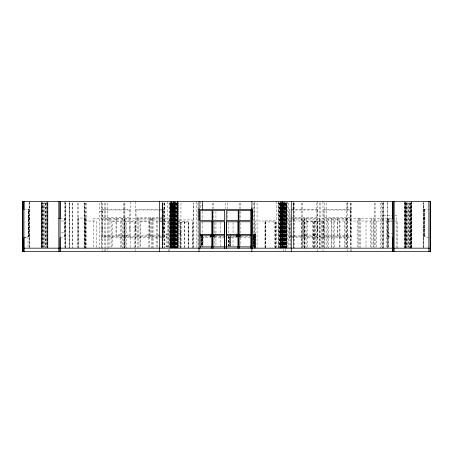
<?xml version="1.0" encoding="UTF-8"?>
<svg xmlns="http://www.w3.org/2000/svg" width="453" height="453" viewBox="0 0 453 453"><rect width="100%" height="100%" fill="white"/><g stroke="black" fill="none" stroke-linecap="round" stroke-linejoin="round"><path stroke-width="0.34" stroke-dasharray="2.27 1.7" d="M65.328 247.463L65.328 203.006M170.781 247.463L170.781 203.006L170.775 248.17M179.06 247.468L179.06 219.965L192.253 219.965L192.253 247.463L192.253 222.293M280.226 247.463L280.226 203.006M282.791 247.463L282.791 201.596M324.852 247.474L324.852 221.002M180.079 233.227L180.339 233.516L180.147 233.289M180.424 233.357L180.164 233.069L180.362 233.289M119.898 235.379A0.646 0.646 0 0 0 119.077 234.614A0.646 0.646 0 0 0 118.828 235.707A0.646 0.646 0 0 0 119.898 235.379L119.915 235.209M148.227 235.379A0.646 0.646 0 0 0 147.406 234.614A0.646 0.646 0 0 0 147.157 235.707A0.646 0.646 0 0 0 148.227 235.379L148.244 235.209M24.003 237.904L28.533 236.528L28.511 209.36M23.935 237.819L28.664 236.528L28.658 209.36M61.348 232.921L65.232 231.998M60.079 237.819L64.677 236.528M200.815 205.475L202.378 205.475M23.935 209.36L29.315 209.36M101.761 209.36L130.288 209.36M135.396 209.36L164.394 209.36M170.538 209.36L172.87 209.36L172.87 203.006L172.774 247.463M286.07 209.36L283.737 209.36L283.737 201.596M317.813 209.36L289.348 209.36L289.348 237.819L351.449 237.819L351.449 236.528L289.348 236.528L289.348 237.819M322.983 209.36L351.449 209.36M423.685 209.36L429.065 209.36M28.46 210.005L29.303 210.005M159.728 210.005L136.047 210.005L136.047 217.768L159.728 217.768M160.424 210.005L163.21 210.005L163.21 217.768L160.424 217.768M423.685 210.005L424.529 210.005M99.717 211.494L101.761 211.494M383.589 215.787L391.941 215.787M394.722 215.787L396.811 215.787L396.811 247.468M28.46 217.768L29.303 217.768M423.685 217.768L424.529 217.768M86.455 218.012L77.961 218.012L77.961 248.17M28.46 218.414L29.303 218.414M60.09 218.414L65.328 218.414M170.532 218.414L93.477 218.414L93.482 247.48M286.058 218.414L392.621 218.414M423.685 218.414L424.529 218.414M28.46 219.059L29.303 219.059M64.609 219.059L65.328 219.059M116.642 219.059L129.575 219.059L129.575 235.877L116.642 235.877M150.277 219.059L158.448 219.059M159.128 219.059L163.21 219.059L163.21 235.877L150.277 235.877M304.223 219.059L317.162 219.059L317.162 235.877L304.223 235.877M337.864 219.059L350.798 219.059L350.798 235.877L337.864 235.877M387.389 219.059L388.714 219.059M423.685 219.059L424.529 219.059M387.423 219.15L391.958 219.15M61.348 221.002L65.232 221.002M84.133 221.002L85.062 221.002M108.431 221.002L170.532 221.002M286.058 221.002L392.083 221.002M394.773 221.002L397.457 221.002L397.457 248.17M387.36 221.647L392.536 221.647M64.581 222.293L65.232 222.293M387.36 222.944L388.011 222.944M64.581 226.438L65.232 226.438M64.581 226.817L65.232 226.817M387.36 227.089L388.006 227.089M387.36 227.463L388.006 227.463M28.46 227.576L29.303 227.576M423.685 227.576L424.529 227.576M387.411 227.836L388.068 227.836M28.46 229.28L29.303 229.32M423.685 229.28L424.529 229.32M387.411 229.377L388.068 229.377M64.581 230.707L65.232 230.707M387.36 231.353L388.011 231.353M387.36 232.644L392.536 233.941M167.429 233.941L166.109 233.941L166.126 247.491M252.361 234.088L254.665 234.088L254.637 248.17M166.109 234.586L167.429 234.586M255.311 234.716L253.816 234.728L253.816 236.642L255.311 236.636M28.46 235.877L29.303 235.877M64.609 235.877L65.328 235.877M289.994 235.877L303.578 235.877L303.578 219.059L289.994 219.059L290.073 248.17L290.073 221.002M387.389 235.877L388.714 235.877M423.685 235.877L424.529 235.877M29.315 236.528L28.46 236.528L28.46 209.36M65.328 236.528L64.609 236.528L64.671 218.414M158.425 236.528L101.761 236.528L101.766 237.819L158.324 237.819M159.014 236.528L163.861 236.528L163.861 237.819L159.014 237.819M166.109 236.528L167.429 236.528M387.389 236.528L388.714 236.528L388.708 218.414M423.685 236.528L424.54 236.528M200.9 236.636L209.394 236.647M214.835 236.647L225.418 236.647M229.297 236.642L230.152 236.642M235.736 236.642L230.594 236.642L230.594 234.728M241.172 236.642L249.846 236.642M166.109 237.174L167.429 237.174M200.9 237.287L201.755 237.276M237.146 237.293L230.594 237.293L230.594 246.262M239.762 237.293L249.846 237.293M255.311 237.276L253.816 237.293L253.816 246.262L254.665 246.262M201.551 237.298L210.866 237.298M214.127 237.298L224.014 237.298M166.109 246.228L167.429 246.228M254.461 246.239L255.311 246.245M166.109 246.874L167.429 246.874M252.366 246.902L255.311 246.891M429.065 237.819L424.336 236.528L424.359 209.36M388.034 236.528L392.621 237.819M322.983 236.528L322.989 237.819M317.808 236.528L317.813 237.819M135.464 236.528L135.464 237.819M130.288 236.528L130.288 237.819M424.489 209.36L424.501 236.528M424.421 209.36L424.387 236.528M423.815 203.006L423.844 248.17M423.708 201.596L423.725 248.17L423.697 203.006M411.471 201.596L411.454 247.463M411.392 203.006L411.398 248.17M411.341 201.596L411.341 247.463M411.182 247.463L411.182 203.006L411.131 247.463M411.007 201.596L411.052 247.463M410.803 203.006L410.803 248.17M410.718 203.006L410.741 248.17M410.146 248.17L410.124 203.006L410.118 247.463M409.387 203.006L409.387 248.17M409.359 203.006L409.359 247.463M408.634 247.463L408.634 203.006L408.583 247.463M407.751 203.006L407.7 247.463M406.953 201.596L406.97 247.463M406.902 203.006L406.902 247.463M406.16 203.006L406.211 247.463M406.052 203.006L406.052 247.463M405.622 247.463L405.599 203.006L405.571 247.463M405.327 203.006L405.327 247.463M405.163 201.596L405.169 247.463M405.112 248.17L405.039 201.596L404.954 248.17M404.671 203.006L404.671 248.17M404.274 201.596L404.28 247.463M388.753 236.709L388.702 248.17M387.411 201.596L387.434 248.17M387.349 203.006L387.355 247.474M386.709 221.002L386.709 248.17M383.657 201.596L383.657 247.463M383.555 203.006L383.555 248.17M382.983 203.006L382.955 248.17M382.728 203.006L382.728 248.17M381.941 201.596L381.941 247.463M380.86 203.006L380.831 248.17M376.505 221.002L376.505 248.17M375.107 202.984L375.107 247.474M374.184 202.984L374.184 247.474M373.249 221.002L373.255 248.17M373.051 218.414L373.046 247.48M371.5 218.414L371.494 247.48M370.277 221.002L370.277 247.474M366.018 221.002L366.018 248.17M360.582 218.414L360.577 247.48M359.846 218.414L359.846 247.48M358.3 218.414L358.295 247.48M357.468 221.002L357.468 247.474M351.432 203.006L351.46 248.17M351.432 249.461L351.432 251.404M350.707 203.006L350.69 247.463M350.69 249.461L350.69 251.404M350.588 203.006L350.616 247.463M347.768 221.002L347.768 247.474M347.553 201.596L347.576 248.17M347.553 249.461L347.553 251.404M347.457 203.006L347.457 209.36M346.811 203.006L346.822 248.17M346.653 218.414L346.653 247.48M345.107 218.414L345.101 247.48M344.405 221.002L344.405 248.17M339.971 221.002L339.971 248.17M339.348 221.002L339.348 248.17M337.864 218.414L337.864 236.528M334.699 221.002L334.699 248.17M333.459 218.414L333.465 248.17M331.902 218.414L331.902 247.48M331.205 221.002L331.205 248.17M328.351 218.64L328.351 248.17M327.678 221.002L327.678 247.474M326.166 203.006L326.132 248.17M324.846 203.006L324.858 248.17M323.567 221.002L323.567 248.17M322.989 201.596L322.989 247.48M322.989 249.461L322.989 251.404M322.757 247.474L322.757 221.811L304.342 221.811L304.342 248.17M321.505 221.002L321.505 248.17M320.877 203.006L320.877 248.17M319.575 203.006L319.569 248.17M319.303 218.414L319.303 248.17M317.813 201.596L317.813 247.48M317.813 249.461L317.813 251.404M317.496 221.002L317.491 248.17M316.811 203.006L316.811 248.17M315.197 221.002L315.197 248.17M314.529 221.002L314.529 248.17M314.388 221.811L314.388 248.17M313.719 221.811L313.719 247.474M313.38 221.811L313.38 248.17M312.57 221.002L312.57 248.17M307.791 221.002L307.791 248.17M306.103 218.414L306.109 248.17M305.005 221.811L305.005 247.474M304.552 218.414L304.558 248.17M304.223 218.414L304.201 248.17M303.533 221.002L303.533 247.474M302.366 221.002L302.366 248.17M302.247 203.006L302.236 248.17M301.596 203.006L301.596 248.17M301.585 218.414L301.585 247.48M294.66 203.006L294.671 248.17M293.606 201.596L293.623 248.17M293.312 203.006L293.289 248.17L293.278 201.596M293.108 203.006L293.114 209.36M288.629 203.006L288.635 247.463M287.327 201.596L287.321 247.463M286.84 203.006L286.84 248.17M286.67 203.006L286.619 247.463M286.511 203.006L286.539 247.463M286.415 203.006L286.438 247.463M286.387 248.17L286.313 203.006L286.296 247.463M286.115 203.006L286.149 247.463M286.07 201.596L286.103 248.17M286.002 203.006L286.002 248.17M285.905 203.006L285.883 247.463M285.684 203.006L285.684 247.463M285.617 203.006L285.617 248.17M285.481 203.006L285.481 248.17M285.401 203.006L285.379 248.17M285.328 203.006L285.316 247.463M285.254 203.006L285.254 248.17M285.231 249.461L285.231 251.404M284.948 201.596L284.948 247.463M284.818 203.006L284.818 247.463M284.711 203.006L284.739 247.463M284.609 201.596L284.66 247.463M284.586 203.006L284.586 247.463M284.269 203.006L284.269 247.463M283.952 203.006L283.98 248.17M283.901 203.006L283.85 247.463L283.821 203.006M283.516 203.006L283.527 247.463M283.527 249.461L283.527 251.404M283.091 203.006L283.119 247.463M283.046 203.006L283.068 248.17M282.989 201.596L282.966 247.463M282.768 203.006L282.723 248.17L282.621 201.596L282.604 248.17M282.202 201.596L282.196 247.463M281.896 203.006L281.896 247.463M281.845 203.006L281.823 247.463M281.613 203.006L281.641 248.17M281.562 201.596L281.54 247.463M281.477 203.006L281.46 247.463M281.222 203.006L281.211 248.17M281.143 203.006L281.143 248.17M281.07 201.596L281.075 248.17M280.99 203.006L281.013 247.463M280.917 203.006L280.888 247.463M280.628 201.596L280.577 248.17M280.537 203.006L280.537 248.17M280.367 203.006L280.39 248.17L280.265 203.006M280.248 201.596L280.226 248.17M279.841 203.006L279.841 247.463M279.348 203.006L279.405 248.17M279.207 203.006L279.207 247.463M278.918 201.596L278.918 247.463M278.691 203.006L278.714 248.17M278.352 201.596L278.357 247.463M276.67 201.596L276.67 247.463M275.956 248.17L275.956 220.871L264.965 220.871L264.965 247.468M275.441 248.17L275.441 221.908L265.481 221.908L265.481 248.17M275.311 221.908L275.311 248.17M274.795 221.908L274.79 247.48M265.769 247.474L265.769 221.002L255.577 221.002L255.583 247.474M265.611 221.908L265.611 248.17M257.061 203.006L257.072 247.463M255.277 248.17L255.288 234.076L254.461 234.076L254.478 248.17M255.243 248.17L255.169 234.076L255.135 248.17M254.779 201.596L254.779 248.17M254.762 203.006L254.762 248.17M254.558 234.076L254.569 248.17M254.02 234.728L254.02 236.642M254.02 237.293L254.02 246.262M253.374 234.728L253.374 236.642M253.374 237.293L253.374 246.262M253.204 203.006L253.204 248.17M253.165 234.728L253.165 236.642M253.165 237.293L253.165 246.262M240.362 203.006L240.362 208.652M240.362 211.477L240.362 219.943M240.362 222.768L240.362 234.054M240.362 237.587L240.362 246.053M239.586 203.006L239.586 208.652M239.586 211.477L239.586 219.943M233.035 222.395L233.035 233.538M233.035 236.324L233.035 246.081M230.798 234.728L230.798 236.642M230.798 237.293L230.798 246.262M230.152 246.262L230.152 237.293L229.297 237.293L229.297 246.262M229.943 237.293L229.943 246.262M229.501 237.293L229.501 246.262M228.856 236.155L228.856 246.058M228.652 236.155L228.652 246.058M228.295 222.502L228.295 233.601M228.295 236.375L228.295 246.087M227.4 203.006L227.378 208.652M227.4 211.477L227.378 219.943M225.821 203.006L225.849 208.652M220.747 222.395L220.747 233.538M220.747 236.324L220.747 247.474M215.945 211.477L215.945 219.943M215.945 222.768L215.945 234.054M215.945 234.762L215.945 246.053M214.32 222.502L214.32 233.601M214.32 237.072L214.32 246.087M213.674 203.006L213.669 208.652M213.669 211.477L213.674 219.943M212.502 203.006L212.502 208.652M203.046 236.647L203.046 245.554M202.842 236.647L202.842 245.554M202.4 234.739L202.4 246.239M202.361 211.477L202.361 219.943M202.366 222.276L202.366 247.468M202.197 234.739L202.197 246.239M201.602 234.716L201.608 246.245M201.551 234.716L201.551 245.554M201.098 234.716L201.104 246.245M201.041 236.058L201.036 245.56M200.809 201.596L200.809 208.652M197.978 203.006L197.989 247.463M196.33 201.596L196.325 247.463M188.142 222.293L188.142 248.17M184.711 221.647L184.711 248.17M184.467 221.647L184.467 247.474M181.041 222.293L181.041 247.468M180.951 203.006L180.951 248.17M180.753 248.17L180.753 221.647L188.425 221.647L188.425 247.474L188.448 222.293L180.69 222.293L180.69 247.468M179.06 219.965L179.06 222.293M178.431 201.596L178.431 247.463L178.425 203.006M177.882 203.006L177.882 247.463M177.859 201.596L177.808 248.17M177.757 201.596L177.729 248.17M177.65 203.006L177.621 247.463M177.582 201.596L177.548 247.463M177.463 201.596L177.463 247.463M177.366 203.006L177.366 248.17M177.259 203.006L177.248 247.463M177.129 201.596L177.18 248.17M177.106 203.006L177.106 247.463M176.659 203.006L176.687 247.463M176.636 203.006L176.608 247.463M176.528 203.006L176.523 248.17M176.381 203.006L176.364 248.17M176.342 203.006L176.342 247.463M176.047 203.006L176.047 247.463M175.917 201.596L175.911 248.17M175.792 203.006L175.838 247.463M175.47 203.006L175.47 248.17M175.135 203.006L175.164 248.17M175.124 201.596L175.045 248.17M174.994 201.596L174.966 248.17M174.858 203.006L174.858 247.463M174.784 203.006L174.807 248.17M174.411 203.006L174.411 247.463M174.326 201.596L174.303 247.463M174.252 203.006L174.252 248.17M174.173 201.596L174.173 247.463M173.963 203.006L173.963 247.463M173.578 201.596L173.527 248.17M173.454 201.596L173.471 248.17M173.408 201.596L173.408 247.463M173.256 203.006L173.256 247.463M173.233 203.006L173.233 247.463M173.114 203.006L173.114 247.463M172.746 203.006L172.695 248.17M172.667 203.006L172.667 247.463M172.299 203.006L172.35 247.463M172.236 201.596L172.214 248.17L172.134 203.006M171.947 203.006L171.947 247.463L171.846 201.596M171.732 203.006L171.744 247.463M171.727 201.596L171.681 248.17M171.63 201.596L171.608 247.463M171.534 203.006L171.477 248.17M171.121 201.596L171.121 247.463M171.053 203.006L171.013 248.17M170.622 203.006L170.622 247.463M170.543 203.006L170.532 248.17M170.43 201.596L170.419 247.463M170.164 203.006L170.164 247.463M170.085 201.596L170.118 247.463M169.688 203.006L169.682 248.17M169.682 249.461L169.682 251.404M169.111 203.006L169.116 247.463M168.975 221.002L168.975 248.17M168.425 249.461L168.425 251.404M168.171 247.474L168.171 221.811L157.497 221.811L157.497 248.17M167.474 201.596L167.412 247.491M164.762 203.006L164.756 247.463M164.394 203.006L164.382 209.36M164.252 203.006L164.263 247.463M163.918 203.006L163.975 248.17M163.861 209.36L163.861 237.819M162.791 203.006L162.786 248.17M162.706 201.596L162.706 247.463M162.423 203.006L162.423 248.17M162.355 203.006L162.344 248.17M162.112 203.006L162.112 247.463M156.687 221.002L156.687 248.17M153.057 218.414L153.063 248.17M152.474 218.414L152.474 247.48M151.512 218.414L151.512 248.17M150.277 218.414L150.277 236.528M149.7 221.002L149.7 248.17M148.89 247.474L148.89 221.811L140.804 221.811L140.804 247.474M140 221.002L140 248.17M138.703 218.414L138.697 247.48M137.151 218.414L137.146 247.48M135.464 201.596L135.464 247.48M135.464 249.461L135.464 251.404M135.209 221.002L135.209 248.17M134.405 248.17L134.405 221.811L126.319 221.811L126.319 248.17M130.288 201.596L130.288 247.48M125.509 221.002L125.509 248.17M124.903 203.006L124.886 248.17M124.649 221.002L124.649 247.474M124.343 218.414L124.343 248.17M122.791 218.414L122.791 248.17M121.37 221.002L121.37 248.17M120.56 247.474L120.56 221.811L112.474 221.811L112.474 247.474M116.642 218.414L116.642 236.528M111.665 221.002L111.665 248.17M109.983 218.414L109.977 247.48M108.426 218.414L108.426 248.17M107.338 203.006L107.338 247.463M107.338 248.856L107.338 250.22M105.809 203.006L105.792 248.17M105.792 249.461L105.792 251.404M104.269 203.006L104.269 247.463M104.269 249.461L104.269 251.404M102.135 203.006L102.163 247.463M102.135 249.461L102.135 251.404M101.925 203.006L101.925 248.17M101.761 201.596L101.761 248.17M99.717 203.006L99.717 248.17M96.319 247.474L96.319 221.002L85.323 221.002L85.323 247.474M86.478 203.006L86.455 248.17M85.815 203.006L85.815 248.17M85.691 218.012L85.691 248.17M85.062 203.006L85.062 248.17M84.411 202.984L84.411 247.474M84.156 248.17L84.15 202.984L84.133 247.474M78.726 218.012L78.726 248.17M78.528 203.006L78.528 247.463M77.757 203.006L77.757 247.463M72.503 203.006L72.503 248.17M72.35 203.006L72.35 247.463M69.445 203.006L69.445 248.17M69.207 247.463L69.162 201.596L69.116 247.463M65.289 201.596L65.3 248.17M65.266 203.006L65.215 248.17M64.581 202.151L64.581 247.468M47.927 247.463L47.927 201.596L47.848 248.17M47.797 203.006L47.803 247.463M47.695 203.006L47.701 247.463M47.61 201.596L47.582 247.463M47.157 203.006L47.208 247.463M46.591 203.006L46.619 247.463M46.568 201.596L46.568 247.463M45.855 203.006L45.878 247.463M45.827 203.006L45.81 247.463M45.074 203.006L45.023 247.463M44.201 201.596L44.173 247.463M42.661 201.596L42.633 248.17L42.61 203.006M42.084 203.006L42.061 247.463L42.033 203.006M41.597 203.006L41.648 247.463M41.568 201.596L41.54 248.17M41.433 201.596L41.41 247.463L41.387 203.006M29.315 201.596L29.235 248.17M29.185 201.596L29.185 247.463M29.105 203.006L29.105 247.463M28.618 209.36L28.618 236.528M27.973 236.709L27.973 247.497M158.516 235.82A0.646 0.646 0 0 1 158.567 234.626M215.288 233.861A0.646 0.646 0 0 1 215.939 233.861M236.053 233.861A0.646 0.646 0 0 1 236.704 233.861M123.98 203.006L123.975 248.17L124.003 202.984M179.858 233.136C180.305 235.345 181.115 231.619 179.858 233.136M129.575 210.005L102.412 210.005L102.412 217.768L129.575 217.768L129.575 210.005M317.162 210.005L289.994 210.005L289.994 217.768L317.162 217.768L317.162 210.005M350.798 210.005L323.629 210.005L323.629 217.768L350.798 217.768L350.798 210.005M115.991 219.059L102.412 219.059L102.412 235.877L115.991 235.877L115.991 219.059M149.632 219.059L136.047 219.059L136.047 235.877L149.632 235.877L149.632 219.059M337.213 219.059L323.629 219.059L323.629 235.877L337.213 235.877L337.213 219.059M102.259 227.576L102.016 229.32L102.259 227.576M130.045 227.576L129.801 229.32L130.045 227.576M135.894 227.576L135.651 229.32L135.894 227.576M163.686 227.576L163.437 229.32L163.686 227.576M289.846 227.576L289.597 229.32L289.846 227.576M317.632 227.576L317.389 229.32L317.632 227.576M323.482 227.576L323.238 229.32L323.482 227.576M351.268 227.576L351.024 229.32L351.268 227.576M388.051 248.17L388.04 218.414L388.006 248.17M283.397 247.463L283.374 203.006L283.374 247.463M201.755 246.245L201.755 234.716L201.698 246.245M193.822 248.17L193.822 203.006L193.799 248.17M162.582 247.463L162.582 203.006L162.576 247.463M43.414 247.463L43.392 203.006L43.363 247.463M127.265 235.781A0.646 0.646 0 0 0 128.256 235.254A0.646 0.646 0 0 0 127.31 234.66A0.646 0.646 0 0 0 127.265 235.781M312.768 234.982A0.646 0.646 0 0 0 313.742 234.422A0.646 0.646 0 0 0 312.768 233.861A0.646 0.646 0 0 0 312.768 234.982M314.348 234.982A0.646 0.646 0 0 0 315.322 234.422A0.646 0.646 0 0 0 314.348 233.861A0.646 0.646 0 0 0 314.348 234.982M305.311 234.982A0.646 0.646 0 0 0 306.285 234.422A0.646 0.646 0 0 0 305.311 233.861A0.646 0.646 0 0 0 305.311 234.982"/><path stroke-width="0.68" d="M251.879 207.921L251.885 219.388M251.953 230.458L251.885 248.827M198.98 209.36L251.97 209.36L251.953 248.907M58.794 218.414L60.09 218.414L60.09 201.596L60.062 251.404L60.09 237.819M393.867 218.414L392.57 218.414L392.57 201.596L392.541 251.404L392.57 237.819M200.141 234.586L211.755 234.586M213.046 234.586L224.399 234.586M226.534 234.586L237.887 234.586M239.178 234.586L250.792 234.586M200.141 235.232L211.755 235.232M213.046 235.232L224.399 235.232M226.534 235.232L237.887 235.232M239.178 235.232L250.792 235.232M200.141 246.874L250.792 246.874M22.65 248.17L393.867 248.17M394.025 248.17L430.163 248.17M251.891 209.36L251.953 230.537M198.969 208.907L198.975 220.373M430.265 251.404L430.242 201.596L430.191 251.404M428.872 201.596L428.872 251.404M291.29 201.596L291.29 251.404M251.908 201.596L251.885 251.404M250.792 248.17L250.792 221.777L226.274 221.777L226.274 248.17M239.178 221.777L239.178 248.17M238.533 221.777L238.533 248.17M237.887 221.777L237.887 248.17M226.534 221.777L226.534 248.17M224.66 248.17L224.66 221.777L200.141 221.777L200.141 248.17M224.399 221.777L224.399 248.17M213.046 221.777L213.046 248.17M212.4 221.777L212.4 248.17M211.755 221.777L211.755 248.17M202.361 201.596L202.361 209.36M199.06 201.596L199.043 248.17M198.98 248.17L198.975 251.404M159.581 201.596L159.592 251.404M58.822 201.596L58.845 251.404M23.941 209.36L23.941 201.596L23.93 251.404L23.941 237.819M22.809 201.596L22.837 251.404M22.752 201.596L22.729 251.404M430.35 201.596L22.65 201.596L22.678 251.404L430.35 251.404L430.35 201.596M212.078 210.651L200.141 210.651L200.141 220.486L212.078 220.486L212.078 210.651M224.66 210.651L212.723 210.651L212.723 220.486L224.66 220.486L224.66 210.651M238.21 210.651L226.274 210.651L226.274 220.486L238.21 220.486L238.21 210.651M250.792 210.651L238.856 210.651L238.856 220.486L250.792 220.486L250.792 210.651M393.889 251.404L393.917 201.596L393.867 251.404M239.682 236.591A0.646 0.646 0 0 0 240.651 236.03A0.646 0.646 0 0 0 239.682 235.469A0.646 0.646 0 0 0 239.682 236.591M236.625 236.591A0.646 0.646 0 0 0 237.599 236.03A0.646 0.646 0 0 0 236.625 235.469A0.646 0.646 0 0 0 236.625 236.591M213.55 236.591A0.646 0.646 0 0 0 214.518 236.03A0.646 0.646 0 0 0 213.55 235.469A0.646 0.646 0 0 0 213.55 236.591M210.492 236.591A0.646 0.646 0 0 0 211.466 236.03A0.646 0.646 0 0 0 210.492 235.469A0.646 0.646 0 0 0 210.492 236.591"/></g></svg>
